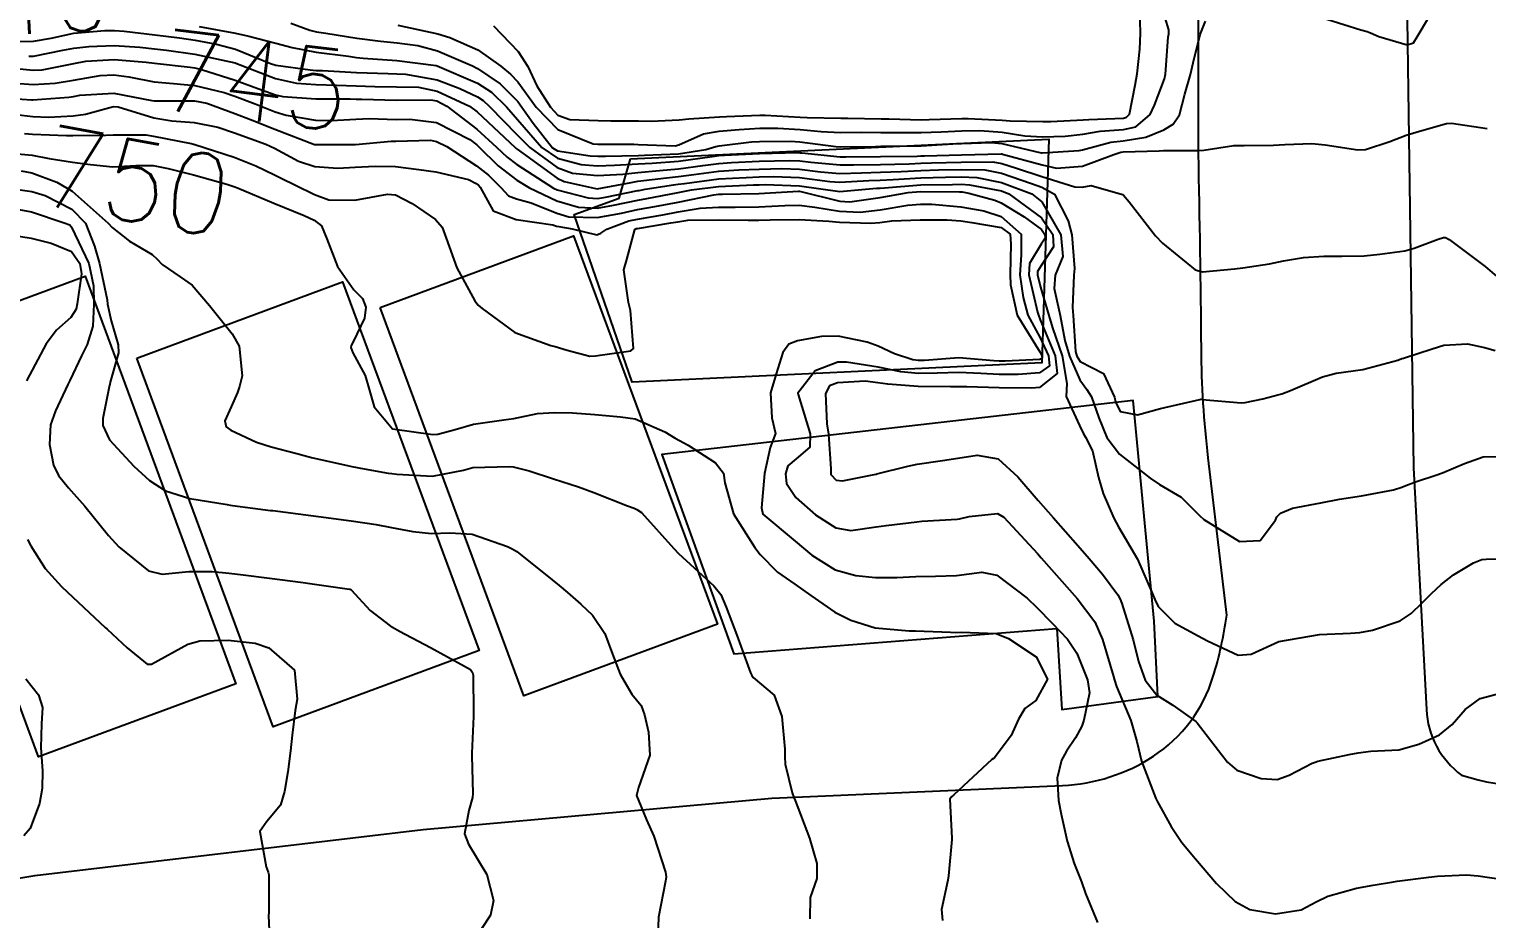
# Model space of a CAD drawing. Header units: metres. Extents: x 307586 to 320046, y 7427249 to 7434250.
# Drawn here: x 315978.5 to 316050.6, y 7432514.2 to 7432558.3 of the extents above; entities that cross this region are included whole.
import ezdxf
from ezdxf.enums import TextEntityAlignment as Align

# ---------------------------------------------------------------- set-up
doc = ezdxf.new("R2010")
doc.units = ezdxf.units.M
doc.header["$MEASUREMENT"] = 0
for name, color, linetype in [('Cotas', 45, 'Continuous'), ('Curvas de Nivel 1m', 11, 'Continuous'), ('Curvas de Nivel 5m', 15, 'Continuous'), ('Edificações', 30, 'Continuous'), ('Vias Primárias', 230, 'Continuous')]:
    doc.layers.add(name, color=color, linetype=linetype)
doc.styles.add('Style-STANDARD', font='STANDARD.shx')

msp = doc.modelspace()

# ---------------------------------------------------------------- linework, layer by layer
at = {"layer": 'Curvas de Nivel 1m', "flags": 128}
for points, elevation in [([(315991.418, 7432558.539), (315992.36, 7432558.195), (315992.689, 7432558.117), (315993.155, 7432558.048), (315994.686, 7432557.803), (315995.864, 7432557.656), (315996.69, 7432557.576), (315997.707, 7432557.44), (315998.684, 7432557.17), (316000.416, 7432556.433), (316000.672, 7432556.299), (316001.795, 7432555.544), (316002.656, 7432554.672), (316002.855, 7432554.398), (316003.428, 7432553.605), (316004.379, 7432552.382), (316004.621, 7432552.236), (316006.248, 7432551.984), (316006.619, 7432551.96), (316007.001, 7432551.964), (316008.62, 7432552.004), (316008.938, 7432552.008), (316010.621, 7432552.084), (316011.977, 7432552.29), (316012.471, 7432552.436), (316012.626, 7432552.472), (316014.223, 7432552.67), (316014.63, 7432552.699), (316016.156, 7432552.712), (316016.63, 7432552.677), (316018.399, 7432552.439), (316018.626, 7432552.424), (316020.368, 7432552.451), (316020.627, 7432552.456), (316022.318, 7432552.474), (316022.628, 7432552.482), (316024.197, 7432552.577), (316024.63, 7432552.598), (316026.102, 7432552.647), (316026.63, 7432552.594), (316028.578, 7432552.136), (316028.624, 7432552.131), (316030.452, 7432552.245), (316030.626, 7432552.28), (316032.024, 7432552.657), (316032.633, 7432552.729), (316033.76, 7432552.905), (316034.642, 7432553.274), (316035.116, 7432553.542), (316035.42, 7432554.008), (316035.693, 7432555.035), (316035.96, 7432556.001), (316036.099, 7432556.581), (316036.445, 7432557.994), (316036.709, 7432558.647)], 741), ([(316001.462, 7432558.419), (316002.684, 7432557.137), (316003.163, 7432556.395), (316003.602, 7432555.452), (316004.274, 7432554.384), (316004.647, 7432553.999), (316005.229, 7432553.786), (316006.644, 7432553.726), (316007.268, 7432553.72), (316008.644, 7432553.714), (316009.27, 7432553.698), (316010.645, 7432553.757), (316011.136, 7432553.813), (316012.647, 7432553.914), (316012.998, 7432553.926), (316014.649, 7432553.996), (316014.909, 7432553.996), (316016.648, 7432553.899), (316016.995, 7432553.879), (316018.648, 7432553.849), (316019.006, 7432553.848), (316020.647, 7432553.817), (316021.024, 7432553.807), (316022.647, 7432553.769), (316023.032, 7432553.772), (316024.648, 7432553.831), (316024.95, 7432553.834), (316026.647, 7432553.739), (316027.04, 7432553.713), (316028.647, 7432553.675), (316029.046, 7432553.687), (316030.648, 7432553.756), (316030.939, 7432553.775), (316032.65, 7432553.851), (316032.802, 7432553.887), (316032.94, 7432554.037), (316033.227, 7432555.474), (316033.324, 7432556.033), (316033.464, 7432557.259), (316033.494, 7432558.032), (316033.461, 7432559.287)], 739), ([(316042.711, 7432558.747), (316044.396, 7432558.213), (316044.705, 7432558.13), (316044.878, 7432558.071), (316045.292, 7432557.891), (316046.697, 7432557.476), (316046.999, 7432557.567), (316047.188, 7432557.865), (316047.755, 7432558.818)], 741), ([(315977.743, 7432557.639), (315978.683, 7432557.649), (315979.558, 7432557.807), (315980.687, 7432558.046), (315982.22, 7432558.179), (315982.688, 7432558.183), (315983.167, 7432558.156), (315984.686, 7432557.973), (315985.912, 7432557.828), (315986.684, 7432557.714), (315987.746, 7432557.516), (315988.68, 7432557.264), (315990.423, 7432556.552), (315990.672, 7432556.473), (315992.378, 7432556.233), (315992.67, 7432556.209), (315992.99, 7432556.197), (315994.669, 7432556.111), (315996.246, 7432556.053), (315996.669, 7432556.045), (315997.105, 7432556.029), (315998.666, 7432555.736), (315999.789, 7432555.312), (316000.658, 7432554.904), (316000.948, 7432554.718), (316001.266, 7432554.421), (316002.632, 7432553.015), (316003.258, 7432552.394), (316004.613, 7432551.409), (316005.37, 7432551.128), (316006.609, 7432551.007), (316007.866, 7432551.081), (316008.611, 7432551.164), (316009.676, 7432551.255), (316010.613, 7432551.338), (316011.825, 7432551.502), (316012.616, 7432551.609), (316013.237, 7432551.653), (316014.617, 7432551.713), (316016.13, 7432551.749), (316016.618, 7432551.727), (316017.176, 7432551.665), (316018.616, 7432551.533), (316019.287, 7432551.533), (316020.617, 7432551.557), (316022.04, 7432551.591), (316022.617, 7432551.614), (316023.137, 7432551.636), (316024.618, 7432551.67), (316026.179, 7432551.677), (316026.618, 7432551.604), (316027.349, 7432551.369), (316028.612, 7432550.963), (316030.234, 7432550.447), (316030.606, 7432550.424), (316031.05, 7432550.506), (316032.603, 7432550.066), (316032.646, 7432550.04), (316032.93, 7432549.706), (316034.228, 7432548.024), (316034.578, 7432547.668), (316036.205, 7432546.348), (316036.557, 7432546.237), (316038.145, 7432546.388), (316038.56, 7432546.443), (316039.877, 7432546.643), (316040.565, 7432546.783), (316041.556, 7432546.947), (316042.569, 7432547.024), (316043.464, 7432547.016), (316044.57, 7432547.032), (316045.348, 7432547.112), (316046.574, 7432547.284), (316047.035, 7432547.406), (316048.228, 7432547.854), (316048.493, 7432547.941), (316048.584, 7432547.939), (316048.767, 7432547.848), (316050.563, 7432546.503), (316051.36, 7432545.818)], 743), ([(315986.889, 7432558.39), (315988.688, 7432558.058), (315989.35, 7432557.9), (315990.683, 7432557.553), (315991.489, 7432557.346), (315992.679, 7432557.109), (315994.271, 7432556.91), (315994.676, 7432556.85), (315995.003, 7432556.821), (315996.676, 7432556.701), (315998.613, 7432556.451), (315998.673, 7432556.443), (316000.664, 7432555.579), (316001.366, 7432555.125), (316002.101, 7432554.408), (316002.644, 7432553.783), (316003.858, 7432552.388), (316004.618, 7432551.869), (316005.801, 7432551.549), (316006.614, 7432551.482), (316007.445, 7432551.512), (316008.616, 7432551.592), (316009.313, 7432551.626), (316010.617, 7432551.719), (316012.277, 7432551.943), (316012.62, 7432551.991), (316012.887, 7432552.01), (316014.621, 7432552.1), (316016.53, 7432552.139), (316016.622, 7432552.137), (316016.726, 7432552.124), (316018.62, 7432551.937), (316018.9, 7432551.927), (316020.621, 7432551.949), (316022.425, 7432551.967), (316022.621, 7432551.976), (316022.799, 7432551.98), (316024.622, 7432552.039), (316026.596, 7432552.083), (316026.623, 7432552.083), (316026.665, 7432552.067), (316028.617, 7432551.529), (316029.326, 7432551.373), (316030.617, 7432551.473), (316032.174, 7432552.047), (316032.509, 7432552.158), (316032.625, 7432552.172), (316034.415, 7432552.233), (316034.626, 7432552.241), (316036.376, 7432552.244), (316036.627, 7432552.266), (316038.112, 7432552.493), (316038.631, 7432552.497), (316040.07, 7432552.517), (316040.632, 7432552.549), (316041.971, 7432552.591), (316042.632, 7432552.526), (316044.256, 7432552.276), (316044.629, 7432552.295), (316045.829, 7432552.689), (316046.64, 7432552.998), (316047.3, 7432553.206), (316048.649, 7432553.585), (316048.895, 7432553.602), (316050.646, 7432553.336)], 742), ([(315978.455, 7432556.912), (315978.675, 7432556.918), (315980.141, 7432557.213), (315980.679, 7432557.314), (315981.419, 7432557.398), (315982.681, 7432557.445), (315983.946, 7432557.362), (315984.679, 7432557.273), (315985.272, 7432557.204), (315986.677, 7432557.007), (315988.662, 7432556.581), (315988.693, 7432556.57), (315990.665, 7432555.806), (315991.704, 7432555.575), (315992.663, 7432555.505), (315993.69, 7432555.482), (315994.662, 7432555.451), (315995.589, 7432555.413), (315996.662, 7432555.393), (315997.745, 7432555.376), (315998.66, 7432555.184), (316000.275, 7432554.434), (316000.649, 7432554.163), (316002.522, 7432552.402), (316002.573, 7432552.352), (316002.622, 7432552.317), (316002.923, 7432552.094), (316004.608, 7432550.874), (316004.949, 7432550.718), (316006.591, 7432550.35), (316008.272, 7432550.668), (316008.607, 7432550.722), (316010.028, 7432550.897), (316010.609, 7432550.961), (316011.37, 7432551.058), (316012.612, 7432551.224), (316013.597, 7432551.286), (316014.614, 7432551.326), (316015.725, 7432551.354), (316016.614, 7432551.323), (316017.64, 7432551.193), (316018.612, 7432551.113), (316019.67, 7432551.141), (316020.613, 7432551.167), (316021.642, 7432551.203), (316022.614, 7432551.257), (316023.483, 7432551.283), (316024.615, 7432551.306), (316025.779, 7432551.287), (316026.613, 7432551.129), (316028.09, 7432550.613), (316028.606, 7432550.431), (316029.228, 7432550.084), (316029.904, 7432548.763), (316030.095, 7432548.075), (316030.224, 7432546.407), (316030.184, 7432546.074), (316030.128, 7432544.483), (316030.158, 7432544.074), (316030.277, 7432542.302), (316030.333, 7432542.072), (316030.5, 7432541.8), (316031.654, 7432541.212), (316032.2, 7432540.044), (316032.25, 7432539.813), (316032.476, 7432539.328), (316033.334, 7432539.172), (316034.478, 7432539.483), (316036.422, 7432539.93), (316036.482, 7432539.935), (316036.541, 7432539.931), (316038.481, 7432539.763), (316038.674, 7432539.775), (316039.554, 7432539.959), (316040.288, 7432540.149), (316040.486, 7432540.211), (316040.914, 7432540.37), (316042.494, 7432541.053), (316043.183, 7432541.227), (316044.498, 7432541.405), (316046.228, 7432541.874), (316046.428, 7432541.947), (316046.504, 7432541.974), (316047.935, 7432542.432), (316048.514, 7432542.605), (316049.679, 7432542.681), (316050.52, 7432542.49), (316051.052, 7432542.356)], 744), ([(315977.787, 7432555.573), (315978.661, 7432555.514), (315979.757, 7432555.584), (315980.664, 7432555.729), (315981.981, 7432555.965), (315982.666, 7432555.998), (315983.41, 7432555.889), (315984.663, 7432555.646), (315985.62, 7432555.564), (315986.662, 7432555.462), (315988.119, 7432555.115), (315988.657, 7432554.936), (315989.655, 7432554.56), (315990.647, 7432554.166), (315991.198, 7432553.988), (315992.641, 7432553.745), (315993.43, 7432553.724), (315994.642, 7432553.8), (315995.308, 7432553.825), (315996.643, 7432553.787), (315997.309, 7432553.798), (315998.641, 7432553.624), (316000.279, 7432552.782), (316000.624, 7432552.523), (316000.724, 7432552.428), (316001.687, 7432551.487), (316002.607, 7432550.774), (316003.232, 7432550.394), (316004.597, 7432549.758), (316005.671, 7432549.441), (316006.593, 7432549.398), (316007.404, 7432549.533), (316008.598, 7432549.789), (316009.053, 7432549.871), (316010.602, 7432550.175), (316011.261, 7432550.3), (316012.605, 7432550.467), (316014.329, 7432550.54), (316014.606, 7432550.546), (316014.908, 7432550.557), (316016.606, 7432550.505), (316018.603, 7432550.21), (316020.416, 7432550.381), (316020.605, 7432550.389), (316020.82, 7432550.402), (316022.607, 7432550.541), (316024.184, 7432550.567), (316024.607, 7432550.572), (316025.022, 7432550.549), (316026.604, 7432550.244), (316026.966, 7432550.106), (316028.591, 7432548.919), (316029.154, 7432548.084), (316029.186, 7432547.471), (316028.559, 7432546.515), (316028.395, 7432546.252), (316028.385, 7432546.092), (316028.547, 7432545.48), (316028.957, 7432544.086), (316029.137, 7432543.47), (316029.609, 7432542.079), (316029.851, 7432540.714), (316029.802, 7432540.077), (316030.469, 7432538.629), (316030.66, 7432538.263), (316030.761, 7432538.066), (316031.122, 7432537.391), (316031.412, 7432536.055), (316031.648, 7432535.275), (316032.171, 7432534.044), (316032.407, 7432533.627), (316033.337, 7432532.03), (316034.084, 7432530.305), (316034.195, 7432530.022), (316034.359, 7432529.675), (316035.198, 7432528.853), (316036.345, 7432528.222), (316036.803, 7432527.985), (316038.333, 7432527.278), (316038.968, 7432527.326), (316040.343, 7432527.95), (316042.347, 7432528.301), (316043.889, 7432528.363), (316044.348, 7432528.39), (316044.971, 7432528.512), (316046.354, 7432528.965), (316046.892, 7432529.33), (316047.439, 7432529.859), (316047.903, 7432530.319), (316048.377, 7432530.77), (316048.982, 7432531.246), (316049.971, 7432531.834), (316050.395, 7432532.005), (316050.598, 7432532.03), (316052.396, 7432532.07)], 746), ([(315976.655, 7432554.885), (315978.587, 7432554.757), (315978.654, 7432554.751), (315980.434, 7432554.893), (315980.655, 7432554.92), (315980.974, 7432554.983), (315982.657, 7432555.082), (315984.547, 7432554.728), (315984.654, 7432554.703), (315984.734, 7432554.699), (315986.654, 7432554.701), (315987.266, 7432554.584), (315988.645, 7432554.074), (315989.426, 7432553.777), (315990.634, 7432553.306), (315992.594, 7432552.55), (315992.623, 7432552.547), (315994.586, 7432552.538), (315994.624, 7432552.54), (315996.398, 7432552.702), (315996.627, 7432552.713), (315998.33, 7432552.75), (315998.627, 7432552.699), (315999.139, 7432552.445), (316000.614, 7432551.489), (316001.207, 7432551.019), (316001.823, 7432550.412), (316002.2, 7432550.007), (316002.597, 7432549.858), (316003.325, 7432549.663), (316004.591, 7432549.14), (316005.185, 7432548.968), (316006.589, 7432548.924), (316007.787, 7432549.142), (316008.593, 7432549.319), (316009.444, 7432549.471), (316010.597, 7432549.694), (316012.373, 7432550.056), (316012.601, 7432550.077), (316012.801, 7432550.078), (316014.602, 7432550.119), (316016.566, 7432550.231), (316016.603, 7432550.232), (316018.598, 7432549.741), (316019.095, 7432549.708), (316020.6, 7432549.918), (316021.989, 7432550.169), (316022.603, 7432550.217), (316024.536, 7432550.208), (316024.604, 7432550.205), (316024.668, 7432550.203), (316024.991, 7432550.134), (316026.274, 7432549.79), (316026.598, 7432549.655), (316027.723, 7432548.967), (316028.585, 7432548.332), (316028.755, 7432548.088), (316028.764, 7432547.904), (316028.576, 7432547.605), (316028.002, 7432546.655), (316027.97, 7432546.096), (316028.385, 7432544.241), (316028.433, 7432544.091), (316028.53, 7432543.874), (316029.267, 7432542.082), (316029.358, 7432541.217), (316028.487, 7432540.524), (316028.104, 7432540.476), (316026.487, 7432540.503), (316024.899, 7432540.545), (316024.487, 7432540.553), (316024.081, 7432540.55), (316022.487, 7432540.56), (316020.981, 7432540.675), (316020.489, 7432540.755), (316019.862, 7432540.823), (316018.488, 7432540.749), (316018.095, 7432540.606), (316017.889, 7432540.216), (316017.958, 7432538.725), (316018.041, 7432538.214), (316018.154, 7432536.496), (316018.164, 7432536.213), (316018.43, 7432535.939), (316018.732, 7432535.905), (316020.223, 7432536.192), (316020.395, 7432536.229), (316020.434, 7432536.243), (316021.976, 7432536.63), (316022.441, 7432536.716), (316023.688, 7432536.904), (316024.446, 7432537.02), (316025.403, 7432537.171), (316026.446, 7432536.979), (316027.422, 7432536.1), (316028.421, 7432534.928), (316029.173, 7432534.082), (316030.392, 7432532.699), (316030.954, 7432532.061), (316031.605, 7432531.282), (316032.365, 7432530.256), (316032.485, 7432530.039), (316032.563, 7432529.836), (316033.123, 7432528.032), (316033.394, 7432526.962), (316033.722, 7432526.026), (316034.306, 7432525.287), (316035.094, 7432524.801), (316036.235, 7432523.991), (316036.292, 7432523.929), (316037.806, 7432521.975), (316038.259, 7432521.581), (316039.468, 7432521.165), (316040.255, 7432521.122), (316040.852, 7432521.339), (316041.994, 7432521.923), (316042.185, 7432522), (316042.264, 7432522.023), (316043.825, 7432522.349), (316044.271, 7432522.443), (316044.894, 7432522.513), (316046.28, 7432522.584), (316047.278, 7432522.865), (316048.288, 7432523.326), (316048.922, 7432523.844), (316049.563, 7432524.575), (316050.306, 7432525.126), (316052.106, 7432525.598)], 747), ([(315977.249, 7432554.099), (315978.642, 7432553.934), (315979.423, 7432553.901), (315980.642, 7432553.962), (315981.262, 7432554.043), (315982.65, 7432554.418), (315982.881, 7432554.406), (315984.642, 7432553.866), (315985.536, 7432553.71), (315986.639, 7432553.639), (315987.814, 7432553.4), (315988.631, 7432553.123), (315990.177, 7432552.554), (315990.621, 7432552.353), (315991.804, 7432551.722), (315992.612, 7432551.451), (315993.743, 7432551.378), (315994.612, 7432551.417), (315995.605, 7432551.477), (315996.613, 7432551.46), (315997.757, 7432551.313), (315998.61, 7432551.19), (316000.223, 7432550.818), (316000.605, 7432550.617), (316000.712, 7432550.536), (316000.791, 7432550.427), (316001.44, 7432549.265), (316002.587, 7432548.834), (316004.396, 7432548.571), (316004.584, 7432548.505), (316004.685, 7432548.48), (316005.357, 7432548.368), (316006.579, 7432548.065), (316006.777, 7432548.151), (316007.067, 7432548.345), (316008.164, 7432548.757), (316008.588, 7432548.852), (316009.843, 7432549.064), (316010.592, 7432549.209), (316011.695, 7432549.395), (316012.595, 7432549.447), (316013.428, 7432549.438), (316014.595, 7432549.462), (316015.874, 7432549.52), (316016.596, 7432549.534), (316017.368, 7432549.449), (316018.593, 7432549.239), (316019.606, 7432549.187), (316020.594, 7432549.308), (316021.971, 7432549.544), (316022.597, 7432549.593), (316023.164, 7432549.588), (316024.596, 7432549.452), (316025.728, 7432549.256), (316026.592, 7432548.974), (316027.582, 7432548.1), (316027.58, 7432547.087), (316027.518, 7432546.1), (316027.675, 7432544.965), (316027.906, 7432544.096), (316028.516, 7432542.967), (316028.938, 7432542.086), (316028.986, 7432541.597), (316028.494, 7432541.24), (316027.437, 7432541.158), (316026.493, 7432541.16), (316025.582, 7432541.212), (316024.494, 7432541.265), (316023.422, 7432541.222), (316022.493, 7432541.203), (316021.62, 7432541.299), (316020.496, 7432541.52), (316018.938, 7432541.766), (316018.498, 7432541.767), (316017.379, 7432541.336), (316016.531, 7432540.23), (316016.534, 7432540.178), (316017.139, 7432538.223), (316017.115, 7432537.561), (316016.444, 7432536.985), (316016.029, 7432536.646), (316015.917, 7432536.238), (316015.958, 7432535.766), (316016.421, 7432535.071), (316017.402, 7432534.22), (316018.403, 7432533.577), (316019.156, 7432533.444), (316020.404, 7432533.624), (316020.894, 7432533.694), (316022.409, 7432533.875), (316022.669, 7432533.897), (316024.411, 7432534.004), (316024.528, 7432534.022), (316025.015, 7432534.131), (316026.415, 7432534.276), (316026.716, 7432534.107), (316028.386, 7432532.297), (316028.572, 7432532.088), (316030.363, 7432530.07), (316031.222, 7432528.922), (316031.614, 7432528.047), (316032.15, 7432526.207), (316032.201, 7432526.041), (316032.31, 7432525.714), (316033.009, 7432524.033), (316033.311, 7432522.996), (316033.537, 7432522.027), (316034.244, 7432520.172), (316034.3, 7432520.076), (316034.333, 7432520.019), (316035.009, 7432518.787), (316035.533, 7432518), (316036.211, 7432517.187), (316037.26, 7432515.979), (316038.184, 7432515.076), (316038.909, 7432514.688), (316040.178, 7432514.473), (316041.437, 7432514.671), (316042.184, 7432515.064), (316042.759, 7432515.343), (316044.191, 7432515.733), (316045.012, 7432515.888), (316046.011, 7432516.058), (316046.196, 7432516.089), (316047.764, 7432516.29), (316048.2, 7432516.329), (316049.636, 7432516.394), (316050.201, 7432516.351), (316051.9, 7432516.101)], 748), ([(315978.243, 7432553.08), (315978.628, 7432553.062), (315980.311, 7432552.99), (315980.628, 7432552.986), (315982.269, 7432553.005), (315982.629, 7432553.02), (315984.239, 7432553.014), (315984.628, 7432552.953), (315986.49, 7432552.592), (315986.598, 7432552.566), (315986.623, 7432552.561), (315986.664, 7432552.548), (315988.616, 7432551.91), (315989.685, 7432551.487), (315990.608, 7432551.047), (315990.944, 7432550.882), (315991.655, 7432550.534), (315992.596, 7432550.071), (315993.31, 7432549.799), (315994.596, 7432549.794), (315996.207, 7432550.083), (315996.599, 7432550.051), (315997.427, 7432549.629), (315998.587, 7432548.831), (315998.918, 7432548.447), (315999.115, 7432547.904), (315999.642, 7432546.439), (316000.537, 7432544.799), (316000.703, 7432544.595), (316000.899, 7432544.425), (316002.515, 7432543.237), (316004.289, 7432542.599), (316004.505, 7432542.549), (316005.11, 7432542.371), (316006.22, 7432542.074), (316006.5, 7432542.077), (316006.735, 7432542.113), (316008.249, 7432542.333), (316008.382, 7432542.454), (316008.233, 7432544.333), (316008.148, 7432544.722), (316007.914, 7432546.336), (316008.052, 7432546.844), (316008.453, 7432548.331), (316008.535, 7432548.379), (316008.584, 7432548.389), (316010.242, 7432548.658), (316010.587, 7432548.722), (316011.075, 7432548.79), (316012.588, 7432548.818), (316014.061, 7432548.793), (316014.588, 7432548.801), (316015.156, 7432548.819), (316016.589, 7432548.827), (316018.06, 7432548.743), (316018.588, 7432548.695), (316020.137, 7432548.645), (316020.588, 7432548.69), (316021.172, 7432548.765), (316022.589, 7432548.807), (316023.923, 7432548.813), (316024.589, 7432548.759), (316025.144, 7432548.687), (316026.586, 7432548.43), (316027.036, 7432548.105), (316027.076, 7432547.605), (316027.033, 7432546.105), (316027.057, 7432545.596), (316027.376, 7432544.102), (316028.506, 7432542.282), (316028.606, 7432542.089), (316028.619, 7432541.972), (316028.501, 7432541.897), (316026.787, 7432541.82), (316026.5, 7432541.818), (316026.227, 7432541.841), (316024.501, 7432541.977), (316022.799, 7432541.858), (316022.5, 7432541.846), (316022.218, 7432541.882), (316021.318, 7432542.178), (316020.509, 7432542.563), (316019.952, 7432542.755), (316018.516, 7432543.051), (316017.689, 7432543.044), (316016.512, 7432542.821), (316016.087, 7432542.659), (316015.787, 7432542.241), (316015.444, 7432541.198), (316015.176, 7432540.25), (316015.243, 7432539.021), (316015.416, 7432538.246), (316015.158, 7432537.544), (316014.881, 7432536.253), (316014.719, 7432534.559), (316014.799, 7432534.254), (316016.393, 7432532.908), (316017.218, 7432532.222), (316018.376, 7432531.502), (316019.397, 7432531.218), (316020.372, 7432531.119), (316021.425, 7432531.116), (316022.373, 7432531.167), (316023.349, 7432531.175), (316024.374, 7432531.217), (316025.634, 7432531.38), (316026.374, 7432531.228), (316027.871, 7432530.095), (316028.358, 7432529.632), (316029.125, 7432528.856), (316029.88, 7432528.067), (316030.333, 7432527.374), (316030.86, 7432526.055), (316030.958, 7432525.402), (316030.685, 7432524.056), (316030.585, 7432523.761), (316030.28, 7432523.172), (316029.82, 7432522.516), (316029.572, 7432522.07), (316029.363, 7432521.182), (316029.428, 7432520.072), (316029.566, 7432519.399), (316029.856, 7432518.066), (316030.206, 7432516.958), (316030.572, 7432516.056), (316030.766, 7432515.475), (316031.359, 7432514.048)], 749), ([(315978.068, 7432551.236), (315978.607, 7432551.143), (315979.845, 7432550.678), (315980.596, 7432550.23), (315982.379, 7432548.642), (315982.571, 7432548.435), (315983.436, 7432547.759), (315984.558, 7432547.095), (315984.807, 7432546.867), (315985.057, 7432546.612), (315985.947, 7432545.999), (315986.543, 7432545.586), (315987.396, 7432544.581), (315988.512, 7432543.167), (315988.868, 7432542.565), (315989.015, 7432541.089), (315988.887, 7432540.564), (315988.777, 7432540.267), (315988.468, 7432539.559), (315988.155, 7432538.875), (315988.229, 7432538.572), (315988.451, 7432538.401), (315989.715, 7432537.82), (315990.443, 7432537.586), (315991.721, 7432537.246), (315992.441, 7432537.053), (315994.302, 7432536.635), (315994.435, 7432536.606), (315995.048, 7432536.491), (315996.242, 7432536.284), (315996.431, 7432536.257), (315996.675, 7432536.223), (315998.43, 7432536.126), (315999.979, 7432536.427), (316000.323, 7432536.533), (316000.435, 7432536.552), (316002.236, 7432536.602), (316002.436, 7432536.586), (316003.216, 7432536.392), (316004.429, 7432535.992), (316005.66, 7432535.596), (316006.423, 7432535.328), (316008.085, 7432534.665), (316008.415, 7432534.54), (316008.559, 7432534.472), (316008.78, 7432534.324), (316010.387, 7432532.542), (316010.624, 7432532.298), (316012.367, 7432530.706), (316012.717, 7432530.276), (316012.981, 7432529.65), (316013.501, 7432528.268), (316014.185, 7432526.392), (316014.24, 7432526.261), (316014.312, 7432526.165), (316015.356, 7432525.297), (316015.738, 7432524.238), (316015.884, 7432522.62), (316015.886, 7432522.236), (316015.893, 7432521.87), (316016.245, 7432520.452), (316016.324, 7432520.229), (316016.385, 7432520.085), (316017.104, 7432518.221), (316017.468, 7432516.954), (316017.463, 7432516.217), (316017.128, 7432515.276), (316017.115, 7432514.221)], 751), ([(315976.849, 7432550.458), (315978.596, 7432550.21), (315979.259, 7432550.014), (315980.583, 7432549.337), (315981.26, 7432548.653), (315981.699, 7432547.511), (315981.944, 7432546.646), (315982.326, 7432544.852), (315982.352, 7432544.642), (315982.521, 7432543.813), (315982.876, 7432542.636), (315982.897, 7432542.238), (315982.484, 7432540.774), (315982.454, 7432540.67), (315982.445, 7432540.64), (315982.121, 7432538.981), (315982.111, 7432538.643), (315982.446, 7432537.925), (315983.651, 7432536.628), (315984.426, 7432535.919), (315985.214, 7432535.401), (315986.417, 7432535.022), (315988.264, 7432534.722), (315988.414, 7432534.7), (315988.527, 7432534.681), (315989.538, 7432534.553), (315990.411, 7432534.437), (315990.526, 7432534.424), (315992.408, 7432534.18), (315992.793, 7432534.13), (315994.404, 7432533.914), (315995.651, 7432533.731), (315996.4, 7432533.596), (315997.471, 7432533.385), (315998.395, 7432533.287), (315999.29, 7432533.33), (316000.395, 7432533.257), (316002.147, 7432532.642), (316002.385, 7432532.534), (316002.611, 7432532.398), (316004.369, 7432531), (316004.71, 7432530.718), (316005.113, 7432530.369), (316005.787, 7432529.788), (316006.352, 7432529.247), (316006.972, 7432528.344), (316007.341, 7432527.327), (316007.725, 7432526.336), (316008.303, 7432525.349), (316008.762, 7432524.788), (316008.937, 7432524.32), (316009.139, 7432523.458), (316009.201, 7432522.316), (316008.637, 7432520.714), (316008.545, 7432520.325), (316009.04, 7432519.127), (316009.394, 7432518.312), (316009.971, 7432516.529), (316010.001, 7432516.303), (316009.97, 7432516.083), (316009.634, 7432514.308), (316009.579, 7432512.882)], 752), ([(315977.957, 7432549.321), (315978.581, 7432549.204), (315980.202, 7432548.666), (315980.475, 7432548.565), (315980.571, 7432548.457), (315981.417, 7432546.651), (315981.646, 7432545.545), (315981.663, 7432544.649), (315981.613, 7432543.552), (315981.343, 7432542.652), (315981.063, 7432542.088), (315980.485, 7432540.86), (315980.384, 7432540.661), (315979.768, 7432539.365), (315979.53, 7432538.674), (315979.468, 7432537.699), (315979.67, 7432536.671), (315979.92, 7432536.16), (315980.422, 7432535.548), (315981.22, 7432534.652), (315982.391, 7432533.192), (315982.9, 7432532.635), (315984.371, 7432531.45), (315985.046, 7432531.287), (315986.371, 7432531.411), (315987.536, 7432531.414), (315988.371, 7432531.333), (315989.057, 7432531.247), (315990.368, 7432531.075), (315992.027, 7432530.863), (315992.366, 7432530.816), (315994.327, 7432530.537), (315994.363, 7432530.534), (315994.387, 7432530.524), (315994.417, 7432530.499), (315995.347, 7432529.48), (315996.345, 7432528.721), (315996.811, 7432528.465), (315998.331, 7432527.647), (316000.017, 7432526.725), (316000.315, 7432526.567), (316000.42, 7432526.419), (316000.456, 7432526.274), (316000.467, 7432524.418), (316000.467, 7432524.242), (316000.391, 7432522.419), (316000.39, 7432522.29), (316000.441, 7432520.418), (316000.425, 7432520.234), (316000.235, 7432519.591), (316000.021, 7432518.423), (316000.216, 7432517.926), (316001.119, 7432516.411), (316001.465, 7432515.122), (316001.302, 7432514.409), (316000.855, 7432513.721)], 753), ([(315977.137, 7432548.134), (315978.565, 7432547.906), (315979.554, 7432547.666), (315980.559, 7432547.251), (315980.968, 7432546.656), (315981.054, 7432546.149), (315980.848, 7432544.657), (315980.79, 7432544.396), (315980.523, 7432543.985), (315979.825, 7432543.359), (315979.317, 7432542.678), (315978.487, 7432541.131), (315978.335, 7432540.841)], 754), ([(315978.387, 7432532.995), (315978.542, 7432532.688), (315979.255, 7432531.56), (315980.066, 7432530.664), (315980.359, 7432530.386), (315982.234, 7432528.641), (315982.332, 7432528.55), (315983.323, 7432527.63), (315984.315, 7432526.825), (315984.527, 7432526.828), (315986.325, 7432527.816), (315986.923, 7432527.988), (315988.327, 7432528.021), (315989.652, 7432527.869), (315990.329, 7432527.629), (315991.602, 7432526.527), (315991.732, 7432525.092), (315991.63, 7432524.527), (315991.483, 7432523.319), (315991.406, 7432522.529), (315991.281, 7432521.501), (315991.113, 7432520.531), (315990.916, 7432519.854), (315990.228, 7432519.037), (315989.886, 7432518.545), (315990.197, 7432516.802), (315990.294, 7432516.539), (315990.33, 7432516.401), (315990.326, 7432514.538), (315990.321, 7432514.388), (315990.405, 7432512.537)], 754)]:
    msp.add_lwpolyline(points, dxfattribs=dict(at, elevation=elevation))
at = {"layer": 'Curvas de Nivel 5m', "flags": 128}
for points, elevation in [([(315996.725, 7432558.448), (315998.696, 7432558.019), (315999.298, 7432557.84), (316000.685, 7432557.223), (316001.825, 7432556.413), (316002.293, 7432556.03), (316002.665, 7432555.641), (316003.563, 7432554.391), (316004.636, 7432553.285), (316006.399, 7432552.581), (316006.626, 7432552.559), (316008.407, 7432552.551), (316008.626, 7432552.547), (316010.459, 7432552.478), (316010.626, 7432552.525), (316011.861, 7432553.065), (316012.637, 7432553.209), (316013.619, 7432553.29), (316014.639, 7432553.344), (316015.538, 7432553.348), (316016.639, 7432553.277), (316017.674, 7432553.183), (316018.637, 7432553.14), (316019.692, 7432553.145), (316020.637, 7432553.139), (316021.678, 7432553.134), (316022.638, 7432553.137), (316023.619, 7432553.17), (316024.639, 7432553.216), (316025.534, 7432553.232), (316026.638, 7432553.146), (316027.763, 7432552.972), (316028.635, 7432552.914), (316029.754, 7432552.961), (316030.638, 7432553.055), (316031.501, 7432553.196), (316032.642, 7432553.287), (316033.26, 7432553.417), (316033.966, 7432554.027), (316034.19, 7432554.492), (316034.671, 7432555.789), (316034.728, 7432556.019), (316034.864, 7432557.854), (316034.889, 7432558.017), (316034.899, 7432558.211), (316034.711, 7432558.815)], 740), ([(315976.996, 7432556.38), (315978.668, 7432556.221), (315979.109, 7432556.245), (315980.672, 7432556.556), (315981.281, 7432556.661), (315982.674, 7432556.743), (315984.262, 7432556.624), (315984.672, 7432556.564), (315986.443, 7432556.366), (315986.67, 7432556.337), (315986.995, 7432556.261), (315988.665, 7432555.733), (315989.965, 7432555.252), (315990.657, 7432554.995), (315991.028, 7432554.915), (315992.656, 7432554.8), (315994.363, 7432554.796), (315994.656, 7432554.791), (315994.939, 7432554.779), (315996.656, 7432554.739), (315998.354, 7432554.755), (315998.655, 7432554.698), (315999.147, 7432554.445), (316000.636, 7432553.302), (316001.602, 7432552.415), (316002.13, 7432551.919), (316002.614, 7432551.547), (316004.425, 7432550.382), (316004.602, 7432550.303), (316006.14, 7432549.899), (316006.598, 7432549.871), (316007.01, 7432549.934), (316008.602, 7432550.259), (316008.661, 7432550.27), (316008.966, 7432550.326), (316010.368, 7432550.55), (316010.606, 7432550.579), (316010.919, 7432550.618), (316012.608, 7432550.837), (316013.959, 7432550.917), (316014.61, 7432550.936), (316015.319, 7432550.959), (316016.61, 7432550.914), (316018.113, 7432550.71), (316018.608, 7432550.674), (316020.046, 7432550.759), (316020.609, 7432550.779), (316021.237, 7432550.808), (316022.61, 7432550.898), (316023.83, 7432550.928), (316024.611, 7432550.938), (316025.394, 7432550.911), (316026.608, 7432550.66), (316028.114, 7432550.095), (316028.599, 7432549.711), (316029.552, 7432548.08), (316029.65, 7432546.995), (316029.269, 7432546.083), (316029.219, 7432545.41), (316029.513, 7432544.08), (316029.748, 7432542.844), (316029.967, 7432542.075), (316030.491, 7432540.9), (316030.839, 7432540.418), (316031.058, 7432540.061), (316031.424, 7432539.008), (316031.827, 7432538.05), (316032.451, 7432537.218), (316033.976, 7432536.025), (316034.43, 7432535.724), (316035.506, 7432535.086), (316036.415, 7432534.189), (316036.619, 7432533.988), (316038.397, 7432532.893), (316039.42, 7432532.938), (316040.172, 7432533.952), (316040.248, 7432534.119), (316040.416, 7432534.302), (316041.024, 7432534.546), (316042.422, 7432534.811), (316043.34, 7432534.994), (316044.425, 7432535.149), (316046.009, 7432535.456), (316046.43, 7432535.589), (316046.63, 7432535.669), (316047.162, 7432535.863), (316048.12, 7432536.171), (316048.439, 7432536.288), (316049.527, 7432536.759), (316050.452, 7432537.093), (316051.167, 7432537.105)], 745), ([(315977.175, 7432552.147), (315978.616, 7432552.014), (315979.45, 7432551.846), (315980.613, 7432551.661), (315981.51, 7432551.555), (315982.611, 7432551.43), (315983.744, 7432551.496), (315984.612, 7432551.499), (315985.357, 7432551.356), (315986.607, 7432551.035), (315988.247, 7432550.574), (315988.601, 7432550.46), (315988.775, 7432550.394), (315990.589, 7432549.643), (315992.085, 7432549.023), (315992.577, 7432548.795), (315992.934, 7432548.516), (315993.203, 7432547.878), (315993.727, 7432546.508), (315994.541, 7432545.347), (315994.973, 7432544.929), (315995.136, 7432544.491), (315995.072, 7432543.944), (315994.507, 7432542.775), (315994.404, 7432542.601), (315994.39, 7432542.501), (315994.5, 7432542.231), (315995.107, 7432541.108), (315995.286, 7432540.488), (315995.549, 7432539.56), (315996.463, 7432538.47), (315998.459, 7432538.193), (315998.7, 7432538.206), (315999.556, 7432538.434), (316000.466, 7432538.697), (316001.961, 7432538.912), (316002.469, 7432538.99), (316003.634, 7432539.226), (316004.472, 7432539.28), (316005.367, 7432539.262), (316006.471, 7432539.179), (316007.74, 7432539.067), (316008.469, 7432538.97), (316009.938, 7432538.315), (316010.458, 7432538.014), (316011.096, 7432537.657), (316012.441, 7432536.791), (316012.838, 7432536.276), (316012.906, 7432535.798), (316013.343, 7432534.271), (316014.388, 7432532.599), (316014.656, 7432532.256), (316015.517, 7432531.385), (316016.368, 7432530.785), (316017.165, 7432530.222), (316018.355, 7432529.393), (316019.152, 7432528.999), (316020.347, 7432528.62), (316022.036, 7432528.473), (316022.346, 7432528.474), (316024.087, 7432528.401), (316024.346, 7432528.4), (316024.623, 7432528.413), (316026.345, 7432528.339), (316026.956, 7432528.104), (316028.329, 7432527.184), (316028.891, 7432526.081), (316028.302, 7432525.032), (316027.762, 7432524.631), (316027.444, 7432524.098), (316027.093, 7432523.289), (316026.264, 7432522.196), (316026.216, 7432522.158), (316026.131, 7432522.112), (316024.245, 7432520.363), (316024.127, 7432520.259), (316024.057, 7432520.142), (316024.143, 7432518.222), (316024.143, 7432518.141), (316023.987, 7432516.351), (316023.957, 7432516.142), (316023.633, 7432514.69), (316023.682, 7432514.145)], 750), ([(315978.307, 7432526.092), (315978.935, 7432525.316), (315979.127, 7432524.677), (315979.08, 7432523.878), (315979.04, 7432522.678), (315979.129, 7432521.554), (315979.119, 7432520.677), (315978.982, 7432519.929), (315978.512, 7432518.686), (315978.209, 7432518.331)], 755)]:
    msp.add_lwpolyline(points, dxfattribs=dict(at, elevation=elevation))
at = {"layer": 'Edificações'}
for points in [[(316008.246, 7432551.832), (316028.952, 7432552.8), (316028.604, 7432541.741), (316008.328, 7432540.783), (316005.453, 7432549.085), (316007.672, 7432549.88)], [(315995.847, 7432544.48), (316005.426, 7432548.027), (316012.544, 7432528.801), (316002.965, 7432525.255)], [(315971.463, 7432542.412), (315981.237, 7432546.031), (315988.707, 7432525.854), (315978.933, 7432522.235)], [(315983.794, 7432541.97), (315993.988, 7432545.744), (316000.742, 7432527.506), (315990.547, 7432523.731)], [(316034.165, 7432528.961), (316033.124, 7432539.88), (316009.785, 7432537.206), (316013.352, 7432527.329), (316029.351, 7432528.584), (316029.59, 7432524.579), (316034.343, 7432525.232)]]:
    msp.add_lwpolyline(points, close=True, dxfattribs=at)
at = {"layer": 'Vias Primárias'}
msp.add_lwpolyline([(316056.097, 7432521.206), (316091.637, 7432522.938), (316108.387, 7432524.36, -0.023643), (316112.319, 7432524.508, 0.164165), (316114.876, 7432525.342, 0.200827), (316117.137, 7432529.172, 0.181635), (316115.761, 7432535.261), (316108.629, 7432543.387), (316093.378, 7432561.488), (316078.422, 7432578.997), (316069.712, 7432589.43), (316065.572, 7432593.674, 0.214855), (316062.573, 7432594.852, 0.03981), (316056.87, 7432594.116, 0.073272), (316054.216, 7432593.133, 0.122391), (316047.923, 7432587.34, 0.163376), (316046.394, 7432581.574), (316046.461, 7432575.092), (316047.011, 7432536.537), (316047.643, 7432524.575, 0.223699), (316049.382, 7432521.339, 0.194852), (316049.382, 7432521.339, 0.149791), (316056.097, 7432521.206, 0.837315)], format="xyb", dxfattribs=at)
msp.add_lwpolyline([(316056.097, 7432521.206), (316091.637, 7432522.938), (316108.387, 7432524.36, -0.023643), (316112.319, 7432524.508, 0.164165), (316114.876, 7432525.342, 0.200827), (316117.137, 7432529.172, 0.181635), (316115.761, 7432535.261), (316108.629, 7432543.387), (316093.378, 7432561.488), (316078.422, 7432578.997), (316069.712, 7432589.43), (316065.572, 7432593.674, 0.214855), (316062.573, 7432594.852, 0.03981), (316056.87, 7432594.116, 0.073272), (316054.216, 7432593.133, 0.122391), (316047.923, 7432587.34, 0.163376), (316046.394, 7432581.574), (316046.461, 7432575.092), (316047.011, 7432536.537), (316047.643, 7432524.575, 0.223699), (316049.382, 7432521.339, 0.194852), (316049.382, 7432521.339, 0.149791), (316056.097, 7432521.206, 0.837315)], format="xyb", dxfattribs=at)
at = {"layer": 'Vias Primárias', "elevation": 753.431}
msp.add_lwpolyline([(315876.008, 7432486.584), (315902.233, 7432497.381), (315928.083, 7432505.525), (315938.046, 7432508.182), (315957.03, 7432512.743), (315978.746, 7432516.365), (315997.975, 7432518.65), (316015.242, 7432520.196), (316029.632, 7432520.824, 0.134842), (316034.13, 7432522.273, 0.174225), (316037.08, 7432526.186, 0.041276), (316037.76, 7432529.25), (316036.842, 7432537.039, -0.027421), (316036.504, 7432542.449, 0.003713), (316036.358, 7432552.086), (316036.359, 7432570.039), (316036.117, 7432581.85, 0.12395), (316035.293, 7432584.861, 0.087831), (316032.826, 7432587.856, 0.133416), (316021.613, 7432593.153, 0.110097)], format="xyb", dxfattribs=at)
msp.add_lwpolyline([(315876.008, 7432486.584), (315902.233, 7432497.381), (315928.083, 7432505.525), (315938.046, 7432508.182), (315957.03, 7432512.743), (315978.746, 7432516.365), (315997.975, 7432518.65), (316015.242, 7432520.196), (316029.632, 7432520.824, 0.134842), (316034.13, 7432522.273, 0.174225), (316037.08, 7432526.186, 0.041276), (316037.76, 7432529.25), (316036.842, 7432537.039, -0.027421), (316036.504, 7432542.449, 0.003713), (316036.358, 7432552.086), (316036.359, 7432570.039), (316036.117, 7432581.85, 0.12395), (316035.293, 7432584.861, 0.087831), (316032.826, 7432587.856, 0.133416), (316021.613, 7432593.153, 0.110097)], format="xyb", dxfattribs=at)

# ---------------------------------------------------------------- texts
at = {"layer": 'Cotas', "style": 'Style-STANDARD'}
for s, rotation, p in [('740', 3.0034, (315977.917, 7432559.987, 740)), ('745', 352.96536, (315989.632, 7432555.718, 745)), ('750', 349.30786, (315983.751, 7432550.721, 750))]:
    msp.add_text(s, height=4, rotation=rotation, dxfattribs=at).set_placement(p, align=Align.MIDDLE_CENTER)

doc.saveas('drawing.dxf')
